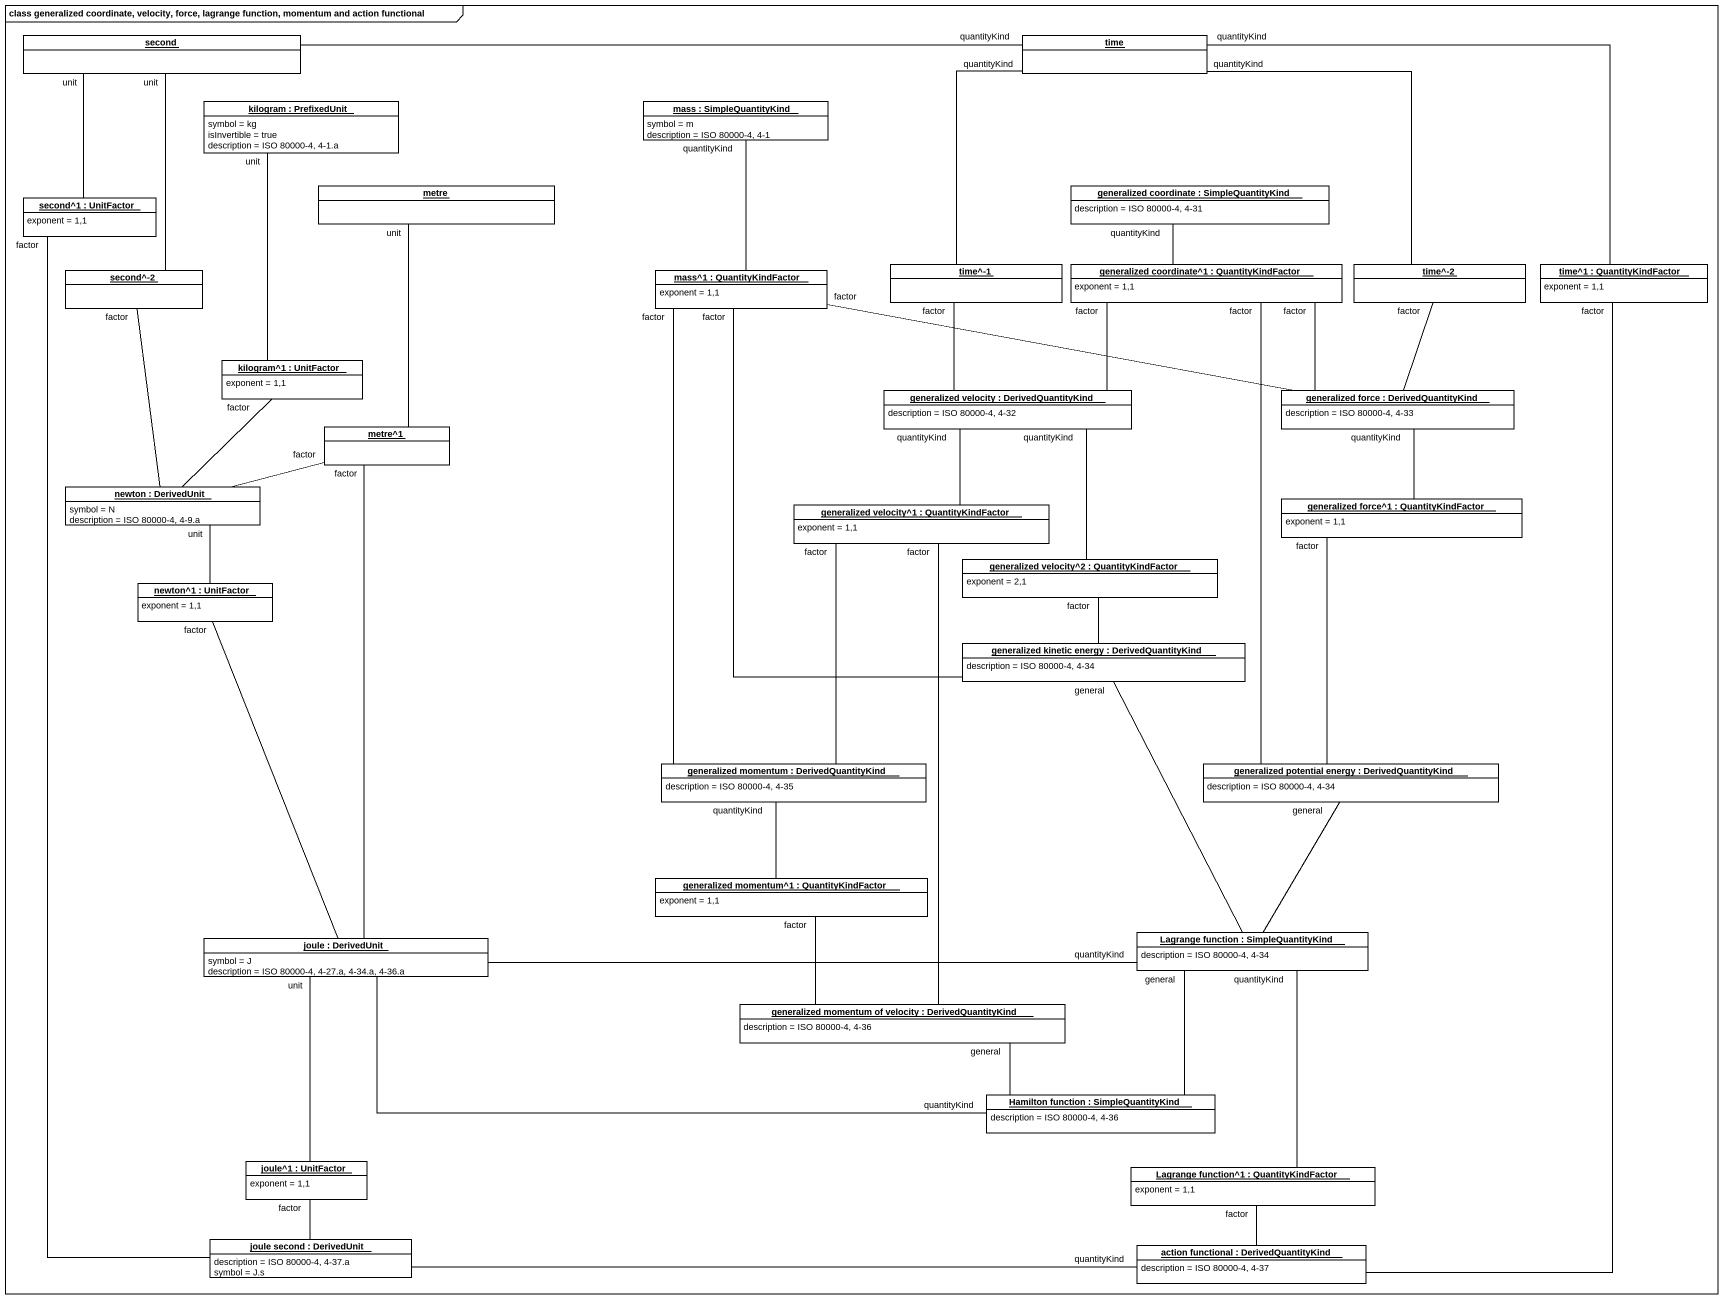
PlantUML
@startuml
mainframe class generalized coordinate, velocity, force, lagrange function, momentum and action functional
hide circle
hide empty members
object second #FFFFFF
object time #FFFFFF
object "kilogram : PrefixedUnit" as kilogram #FFFFFF {
  symbol = kg
  isInvertible = true
  description = ISO 80000-4, 4-1.a
}
object "mass : SimpleQuantityKind" as mass #FFFFFF {
  symbol = m
  description = ISO 80000-4, 4-1
}
object metre #FFFFFF
object "generalized coordinate : SimpleQuantityKind" as generalized_coordinate #FFFFFF {
  description = ISO 80000-4, 4-31
}
object "second^1 : UnitFactor" as second_1 #FFFFFF {
  exponent = 1,1
}
object "time^-1" as time_1 #FFFFFF
object "generalized coordinate^1 : QuantityKindFactor" as generalized_coordinate_1 #FFFFFF {
  exponent = 1,1
}
object "time^-2" as time_2 #FFFFFF
object "time^1 : QuantityKindFactor" as time_1_2 #FFFFFF {
  exponent = 1,1
}
object "second^-2" as second_2 #FFFFFF
object "mass^1 : QuantityKindFactor" as mass_1 #FFFFFF {
  exponent = 1,1
}
object "kilogram^1 : UnitFactor" as kilogram_1 #FFFFFF {
  exponent = 1,1
}
object "generalized velocity : DerivedQuantityKind" as generalized_velocity #FFFFFF {
  description = ISO 80000-4, 4-32
}
object "generalized force : DerivedQuantityKind" as generalized_force #FFFFFF {
  description = ISO 80000-4, 4-33
}
object "metre^1" as metre_1 #FFFFFF
object "newton : DerivedUnit" as newton #FFFFFF {
  symbol = N
  description = ISO 80000-4, 4-9.a
}
object "generalized force^1 : QuantityKindFactor" as generalized_force_1 #FFFFFF {
  exponent = 1,1
}
object "generalized velocity^1 : QuantityKindFactor" as generalized_velocity_1 #FFFFFF {
  exponent = 1,1
}
object "generalized velocity^2 : QuantityKindFactor" as generalized_velocity_2 #FFFFFF {
  exponent = 2,1
}
object "newton^1 : UnitFactor" as newton_1 #FFFFFF {
  exponent = 1,1
}
object "generalized kinetic energy : DerivedQuantityKind" as generalized_kinetic_energy #FFFFFF {
  description = ISO 80000-4, 4-34
}
object "generalized momentum : DerivedQuantityKind" as generalized_momentum #FFFFFF {
  description = ISO 80000-4, 4-35
}
object "generalized potential energy : DerivedQuantityKind" as generalized_potential_energy #FFFFFF {
  description = ISO 80000-4, 4-34
}
object "generalized momentum^1 : QuantityKindFactor" as generalized_momentum_1 #FFFFFF {
  exponent = 1,1
}
object "joule : DerivedUnit" as joule #FFFFFF {
  symbol = J
  description = ISO 80000-4, 4-27.a, 4-34.a, 4-36.a
}
object "Lagrange function : SimpleQuantityKind" as Lagrange_function #FFFFFF {
  description = ISO 80000-4, 4-34
}
object "generalized momentum of velocity : DerivedQuantityKind" as generalized_momentum_of #FFFFFF {
  description = ISO 80000-4, 4-36
}
object "Hamilton function : SimpleQuantityKind" as Hamilton_function #FFFFFF {
  description = ISO 80000-4, 4-36
}
object "joule^1 : UnitFactor" as joule_1 #FFFFFF {
  exponent = 1,1
}
object "Lagrange function^1 : QuantityKindFactor" as Lagrange_function_1 #FFFFFF {
  exponent = 1,1
}
object "joule second : DerivedUnit" as joule_second #FFFFFF {
  description = ISO 80000-4, 4-37.a
  symbol = J.s
}
object "action functional : DerivedQuantityKind" as action_functional #FFFFFF {
  description = ISO 80000-4, 4-37
}
second -right- time : quantityKind
second -- second_1 : unit
second -- second_2 : unit
time -- time_1 : quantityKind
time -- time_2 : quantityKind
time -right- time_1_2 : quantityKind
kilogram -- kilogram_1 : unit
mass -- mass_1 : quantityKind
metre -- metre_1 : unit
generalized_coordinate -- generalized_coordinate_1 : quantityKind
second_1 -- joule_second : factor
time_1 -- generalized_velocity : factor
generalized_coordinate_1 -- generalized_velocity : factor
generalized_coordinate_1 -- generalized_force : factor
generalized_coordinate_1 -- generalized_potential_energy : factor
time_2 -- generalized_force : factor
time_1_2 -- action_functional : factor
second_2 -- newton : factor
mass_1 -right- generalized_force : factor
mass_1 -- generalized_kinetic_energy : factor
mass_1 -- generalized_momentum : factor
kilogram_1 -- newton : factor
generalized_velocity -- generalized_velocity_1 : quantityKind
generalized_velocity -- generalized_velocity_2 : quantityKind
generalized_force -- generalized_force_1 : quantityKind
metre_1 -left- newton : factor
metre_1 -- joule : factor
newton -- newton_1 : unit
generalized_force_1 -- generalized_potential_energy : factor
generalized_velocity_1 -- generalized_momentum : factor
generalized_velocity_1 -- generalized_momentum_of : factor
generalized_velocity_2 -- generalized_kinetic_energy : factor
newton_1 -- joule : factor
generalized_momentum -- generalized_momentum_1 : quantityKind
generalized_momentum_1 -- generalized_momentum_of : factor
joule -right- Lagrange_function : quantityKind
joule -right- Hamilton_function : quantityKind
joule -- joule_1 : unit
Lagrange_function -up- generalized_kinetic_energy : general
Lagrange_function -up- generalized_potential_energy : general
Lagrange_function -- Lagrange_function_1 : quantityKind
Hamilton_function -up- Lagrange_function : general
Hamilton_function -left- generalized_momentum_of : general
joule_1 -- joule_second : factor
Lagrange_function_1 -- action_functional : factor
joule_second -right- action_functional : quantityKind
@enduml
